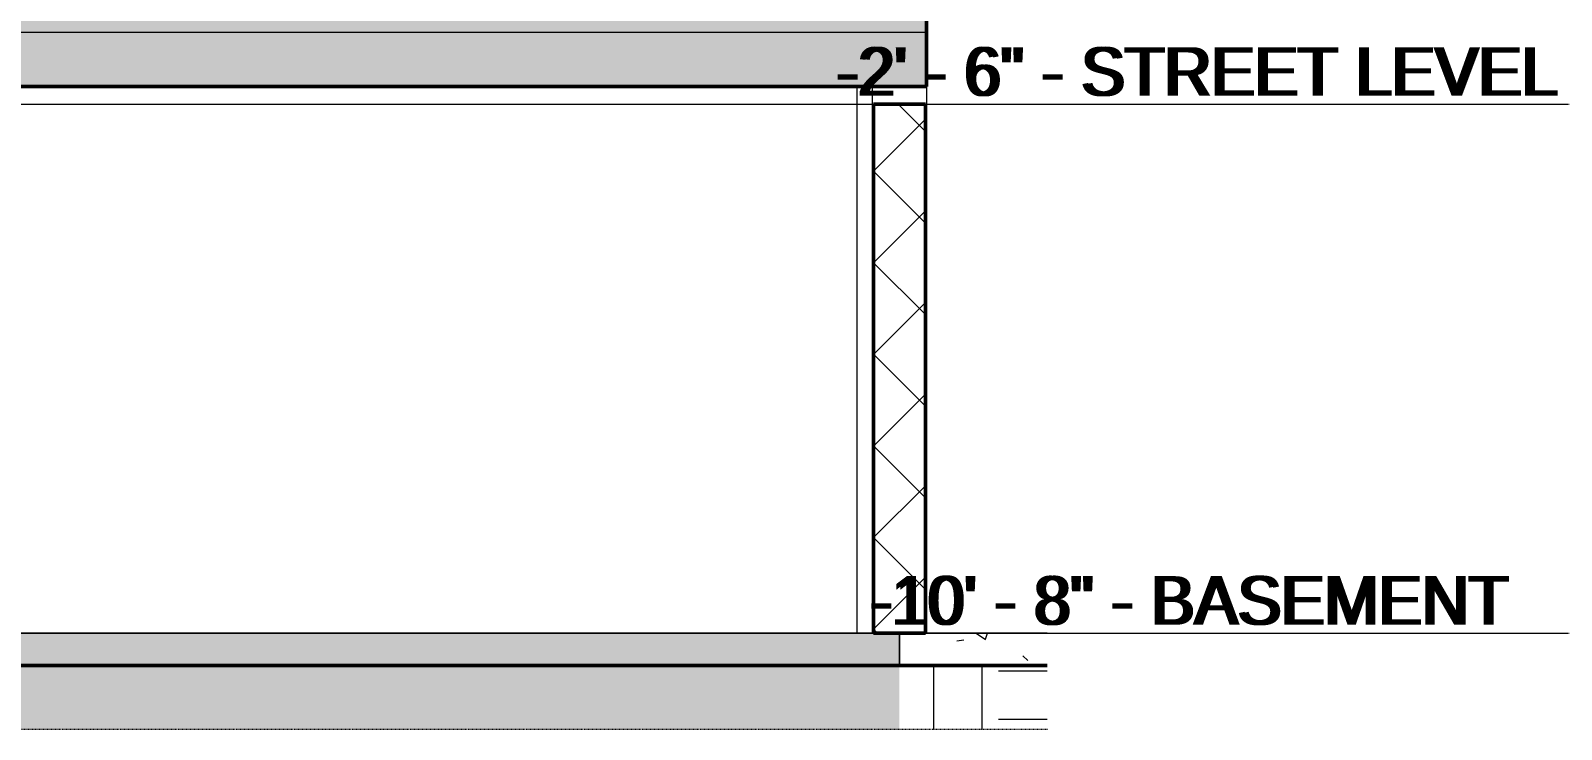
# Model space of a CAD drawing. Header units: inches. Extents: x -4169 to 1217, y -214 to 588.
# Drawn here: x -2099.4 to -1815.6, y -145.8 to -16.4 of the extents above; entities that cross this region are included whole.
import ezdxf

# ---------------------------------------------------------------- set-up
doc = ezdxf.new("R2010")
doc.units = ezdxf.units.IN
doc.header["$MEASUREMENT"] = 0
doc.linetypes.add('Aligning Line 1_8_', pattern=[0.25, 0.125, -0.125])
doc.linetypes.add('Grid Line 1_2_', pattern=[0.875, 0.5, -0.125, 0.125, -0.125])
for name, color, linetype, lineweight in [('0-1', 7, 'Continuous', 5), ('A-FLOR-3', 192, 'Continuous', 50), ('A-FLOR-LEVL', 51, 'Continuous', 9), ('A-FLOR-LEVL-1', 51, 'Grid Line 1_2_', 9), ('A-FLOR-MCUT', 51, 'Continuous', 13), ('A-FLOR-PATT-1', 8, 'Continuous', 9), ('A-WALL-PATT-3', 111, 'Continuous', 9), ('C-BLDG-PADS-1', 55, 'Continuous', 9), ('C-BLDG-PADS-2', 10, 'Continuous', 13), ('C-TOPO', 7, 'Continuous', 9), ('C-TOPO-1', 250, 'Continuous', 50), ('G-ANNO-SYMB', 111, 'Aligning Line 1_8_', 9), ('S-FNDN', 32, 'Continuous', 13), ('S-FNDN-1', 253, 'Continuous', 13), ('S-FNDN-2', 32, 'Continuous', 50)]:
    doc.layers.add(name, color=color, linetype=linetype, lineweight=lineweight)
doc.styles.add('Century Gothic', font='ufonts.com_century-gothic.ttf', dxfattribs={"height": 9})
pattern_1 = [(0, (0, 0), (24, 24), [24, -24]), (0, (0, 9), (24, 24), [24, -24]), (0, (0, 18), (24, 24), [24, -24]), (90, (3, 21), (-24, 24), [24, -24]), (90, (12, 21), (-24, 24), [24, -24]), (90, (21, 21), (-24, 24), [24, -24])]
pattern_2 = [(50, (0, 0), (27.5427, -2.40992), [2.88, -31.68]), (355, (0, 0), (-5.32784, 28.88427), [2.304, -25.344]), (100.451, (2.295, -0.2), (22.21532, 26.47393), [2.448, -26.924]), (46.184, (0, 7.68), (40.98187, -6.35642), [4.32, -47.52]), (96.636, (3.415, 7.15), (35.89075, 37.4062), [3.671, -40.386]), (351.184, (0, 7.68), (35.89097, 37.4062), [3.456, -38.016]), (21, (3.84, 5.76), (22.92104, -15.46073), [2.88, -31.68]), (326, (3.84, 5.76), (9.34353, 27.84574), [2.304, -25.344]), (71.451, (5.75, 4.472), (32.26477, 12.38442), [2.448, -26.924]), (37.5, (0, 0), (0.466855, 12.782707), [1.267, -23.77, 1.267, -24.461, -25.44]), (37.5, (0, 0), (0.466855, 12.782707), [-50.765, 1.267, -24.173]), (7.5, (0, 0), (10.10159, 15.14509), [1.267, -13.402, 1.267, -23.194, -9.696]), (7.5, (0, 0), (10.10159, 15.14509), [-39.13, 1.267, -8.429]), (327.5, (-8.563, 0), (20.49916, -0.86578), [1.267, -8.333, 1.267, -28.685, -39.744]), (327.5, (-8.563, 0), (20.49916, -0.86578), [-39.552, 1.267, -38.477]), (317.5, (-12.403, 0), (22.39478, 3.84429), [1.267, -11.213, 1.267, -18.624, -28.224]), (317.5, (-12.403, 0), (22.39478, 3.84429), [-32.371, 1.267, -26.957])]

# ---------------------------------------------------------------- blocks, each defined once
blk = doc.blocks.new('CTR - 2nd Phase_rvt-1-BUILDING ELEVATION - COURTYARD - LOOKING EAST')
at = {"layer": 'A-FLOR-LEVL-1'}
for p, q in [((-4168.71, -30), (-1814.21, -30)), ((-4168.71, -128), (-1814.21, -128))]:
    blk.add_line(p, q, dxfattribs=at)
at = {"layer": 'S-FNDN-1'}
blk.add_line((-1946.22, -26.75), (-1946.22, -128), dxfattribs=at)
at = {"layer": 'A-FLOR-LEVL', "char_height": 9, "attachment_point": 1, "style": 'Century Gothic'}
for s, insert, width in [('-2\' - 6" - STREET LEVEL', (-1949.56, -19.45), 150.288), ('-10\' - 8" - BASEMENT', (-1943.33, -117.45), 142.713)]:
    blk.add_mtext(s, dxfattribs=dict(at, insert=insert, width=width))
blk = doc.blocks.new('CTR  - Topography_rvt-1-BUILDING ELEVATION - COURTYARD - LOOKING EAST')
at = {"layer": 'C-BLDG-PADS-1'}
h = blk.add_hatch(dxfattribs=at)
h.set_pattern_fill('FP_2', color=256, style=0, pattern_type=2)
h.set_pattern_definition(pattern_2)
h.paths.add_polyline_path([(-1978.45, -134), (-1938.32, -134), (-1938.32, -128), (-3824.32, -128), (-3824.32, -134), (-2045.98, -134)], flags=0)
h = blk.add_hatch(dxfattribs=at)
h.set_pattern_fill('FP_2', color=256, style=0, pattern_type=2)
h.set_pattern_definition(pattern_2)
h.paths.add_polyline_path([(-1910.92, -134), (-1910.92, -128), (-1938.32, -128), (-1938.32, -134)], flags=0)
at = {"layer": 'C-TOPO'}
h = blk.add_hatch(dxfattribs=at)
h.set_pattern_fill('FP_19', color=256, style=0, pattern_type=2)
h.set_pattern_definition(pattern_1)
h.paths.add_polyline_path([(-3812.32, -145.84), (-1938.32, -145.84), (-1938.32, -134.01), (-3812.32, -134.01)], flags=0)
h = blk.add_hatch(dxfattribs=at)
h.set_pattern_fill('FP_19', color=256, style=0, pattern_type=2)
h.set_pattern_definition(pattern_1)
h.paths.add_polyline_path([(-1910.92, -145.84), (-1910.92, -134.01), (-1938.32, -134.01), (-1938.32, -145.84)], flags=0)
at = {"layer": 'A-FLOR-LEVL-1'}
blk.add_line((-4168.71, -128), (-1814.21, -128), dxfattribs=at)
at = {"layer": 'C-BLDG-PADS-2'}
for p, q in [((-1938.32, -128), (-3824.32, -128)), ((-1938.32, -134), (-1938.32, -128)), ((-1910.92, -128), (-1938.32, -128)), ((-1938.32, -128), (-1938.32, -134)), ((-3824.32, -134), (-1938.32, -134)), ((-1938.32, -134), (-1910.92, -134))]:
    blk.add_line(p, q, dxfattribs=at)
at = {"layer": 'C-TOPO'}
for p in [(-2865.37, -134.01), (-1910.92, -134.01)]:
    blk.add_line(p, (-1938.32, -134.01), dxfattribs=at)
at = {"layer": 'C-TOPO-1'}
for p, q in [((-2865.37, -134.01), (-1938.32, -134.01)), ((-1938.32, -134.01), (-1910.92, -134.01))]:
    blk.add_line(p, q, dxfattribs=at)
at = {"layer": 'A-FLOR-LEVL', "insert": (-1943.33, -117.45), "char_height": 9, "width": 142.713, "attachment_point": 1, "style": 'Century Gothic'}
blk.add_mtext('-10\' - 8" - BASEMENT', dxfattribs=at)
blk = doc.blocks.new('CTR - 1st Phase - Common Walls_rvt-1-BUILDING ELEVATION - COURTYARD - LOOKING EAST')
at = {"layer": 'A-FLOR-LEVL-1'}
for p, q in [((-4168.71, -30), (-1814.21, -30)), ((-4168.71, -128), (-1814.21, -128))]:
    blk.add_line(p, q, dxfattribs=at)
at = {"layer": 'A-FLOR-LEVL', "char_height": 9, "attachment_point": 1, "style": 'Century Gothic'}
for s, insert, width in [('-2\' - 6" - STREET LEVEL', (-1949.56, -19.45), 150.288), ('-10\' - 8" - BASEMENT', (-1943.33, -117.45), 142.713)]:
    blk.add_mtext(s, dxfattribs=dict(at, insert=insert, width=width))

msp = doc.modelspace()

# ---------------------------------------------------------------- hatches: boundary and pattern name
at = {"layer": 'A-FLOR-PATT-1'}
h = msp.add_hatch(dxfattribs=at)
h.set_pattern_fill('FP_1', color=256, style=0, pattern_type=2)
h.set_pattern_definition([(0, (0, 0), (30.72, 7.68), [1.267, -21.773, 1.267, -21.773, -122.88]), (0, (0, 0), (30.72, 7.68), [-46.08, 1.267, -44.813, 1.267, -21.773, -53.76]), (0, (0, 0), (30.72, 7.68), [-115.2, 1.267, -14.093, 1.267, -37.133]), (120, (11.52, 3.84), (-22.011075, 22.7643), [1.267, -21.773, 1.267, -21.773, -122.88]), (120, (11.52, 3.84), (-22.011075, 22.7643), [-46.08, 1.267, -44.813, 1.267, -21.773, -53.76]), (120, (11.52, 3.84), (-22.011075, 22.7643), [-115.2, 1.267, -14.093, 1.267, -37.133]), (240, (15.36, 19.2), (-8.708925, -30.4443), [1.267, -21.773, 1.267, -21.773, -122.88]), (240, (15.36, 19.2), (-8.708925, -30.4443), [-46.08, 1.267, -44.813, 1.267, -21.773, -53.76]), (240, (15.36, 19.2), (-8.708925, -30.4443), [-115.2, 1.267, -14.093, 1.267, -37.133])])
h.paths.add_polyline_path([(-2248.5878, -16.75), (-1933.3237, -16.75), (-1933.3237, -13.75), (-3407.8605, -13.75), (-3407.8605, -16.75), (-2265.4715, -16.75)], flags=0)
h = msp.add_hatch(dxfattribs=at)
h.set_pattern_fill('FP_2', color=256, style=0, pattern_type=2)
h.set_pattern_definition(pattern_2)
h.paths.add_polyline_path([(-3407.8605, -26.75), (-1933.3237, -26.75), (-1933.3237, -16.75), (-3407.8605, -16.75), (-3407.8605, -19.686)], flags=0)
at = {"layer": 'A-WALL-PATT-3'}
h = msp.add_hatch(dxfattribs=at)
h.set_pattern_fill('FP_12', color=256, style=0, pattern_type=2)
h.set_pattern_definition([(45, (0, 0), (-8.48528, 8.48528), []), (135, (0, 0), (-8.48528, -8.48528), [])])
h.paths.add_polyline_path([(-1943.1362, -128), (-1933.5112, -128), (-1933.5112, -30), (-1943.1362, -30), (-1943.1362, -103.792)], flags=0)

# ---------------------------------------------------------------- linework, layer by layer
at = {"layer": 'A-FLOR-3'}
for p, q in [((-1933.3237, -26.75), (-1933.3237, -1)), ((-3407.8605, -26.75), (-1933.3237, -26.75))]:
    msp.add_line(p, q, dxfattribs=at)
at = {"layer": 'A-FLOR-LEVL-1'}
for p, q in [((-4167.9645, -30), (-1814.9564, -30)), ((-4167.9645, -128), (-1814.9564, -128))]:
    msp.add_line(p, q, dxfattribs=at)
at = {"layer": 'A-FLOR-MCUT'}
msp.add_line((-1933.3237, -16.75), (-3407.8605, -16.75), dxfattribs=at)
at = {"layer": 'G-ANNO-SYMB'}
msp.add_line((-1910.9153, -145.8387), (-4072.0193, -145.8387), dxfattribs=at)
at = {"layer": 'S-FNDN'}
for p, q in [((-1943.3237, -128), (-1943.3237, -26.75)), ((-1933.3237, -26.75), (-1933.3237, -128))]:
    msp.add_line(p, q, dxfattribs=at)
at = {"layer": 'S-FNDN-2'}
for p, q in [((-1933.5112, -30), (-1943.1362, -30)), ((-1943.1362, -30), (-1943.1362, -128)), ((-1933.5112, -128), (-1933.5112, -30)), ((-1943.1362, -128), (-1933.5112, -128))]:
    msp.add_line(p, q, dxfattribs=at)

# ---------------------------------------------------------------- block references
at = {"layer": '0-1'}
for name in ['CTR - 2nd Phase_rvt-1-BUILDING ELEVATION - COURTYARD - LOOKING EAST', 'CTR - 1st Phase - Common Walls_rvt-1-BUILDING ELEVATION - COURTYARD - LOOKING EAST', 'CTR  - Topography_rvt-1-BUILDING ELEVATION - COURTYARD - LOOKING EAST']:
    msp.add_blockref(name, (0, 0), dxfattribs=at)

# ---------------------------------------------------------------- texts
at = {"layer": 'A-FLOR-LEVL', "char_height": 9, "attachment_point": 1, "style": 'Century Gothic'}
for s, insert, width in [('-2\' - 6" - STREET LEVEL', (-1950.3129, -19.4492), 150.288), ('-10\' - 8" - BASEMENT', (-1944.0767, -117.4492), 142.713)]:
    msp.add_mtext(s, dxfattribs=dict(at, insert=insert, width=width))

doc.saveas('drawing.dxf')
